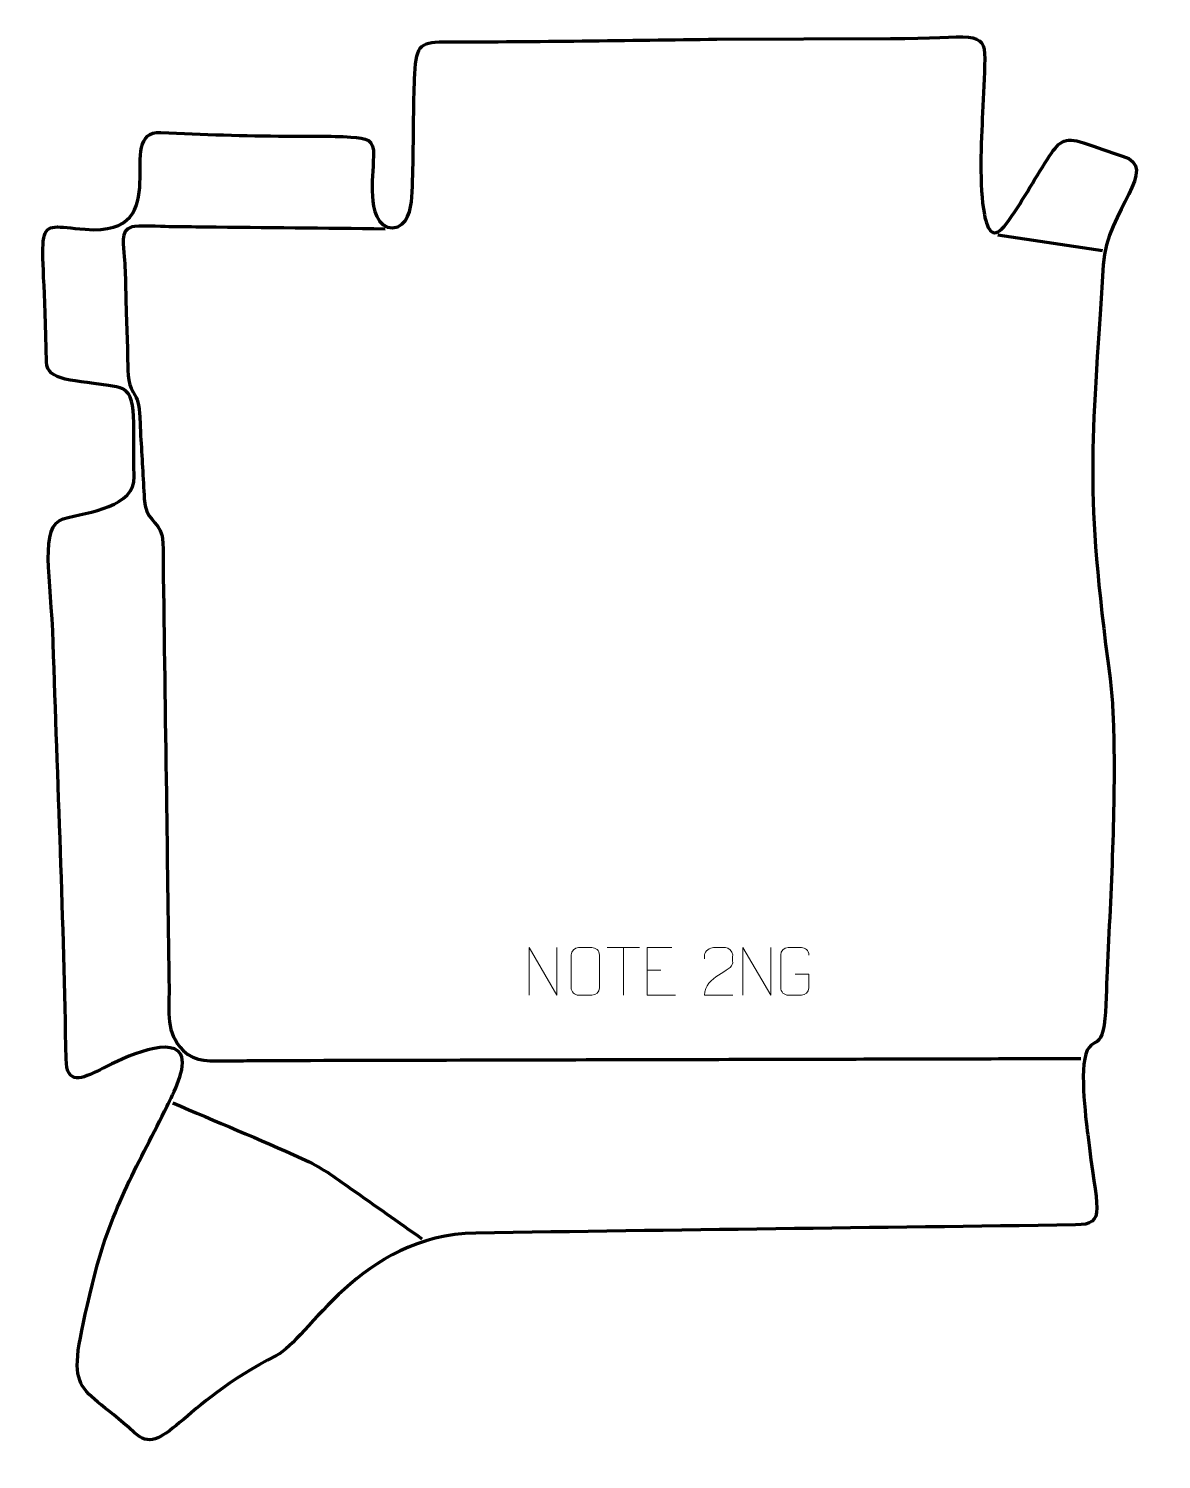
# Model space of a CAD drawing. Header units: millimetres. Extents: x -630 to -35, y -59 to 693.
import ezdxf

# ---------------------------------------------------------------- set-up
doc = ezdxf.new("R2010")
doc.units = ezdxf.units.MM
doc.header["$MEASUREMENT"] = 0
doc.layers.add('layer 2', color=7, linetype='Continuous')
doc.layers.add('layer 3', color=7, linetype='Continuous')

msp = doc.modelspace()

# ---------------------------------------------------------------- linework, layer by layer
at = {"layer": 'layer 2', "color": 142, "lineweight": 158}
for points, knots in [([(-443.0124, 587.5307), (-474.5116, 587.8642), (-506.0108, 588.1977), (-537.51, 588.5312), (-537.51, 588.5312), (-543.8735, 588.5985), (-550.237, 588.6659), (-556.6005, 588.7333), (-556.6005, 588.7333), (-560.7019, 588.7842), (-572.9824, 589.5083), (-576.0292, 588.6375), (-576.0292, 588.6375), (-582.3691, 586.8255), (-580.3453, 578.2505), (-579.9486, 573.0855), (-579.9486, 573.0855), (-579.1878, 563.1777), (-579.1992, 552.5233), (-578.8613, 542.5173), (-578.8613, 542.5173), (-578.6433, 536.1951), (-578.4253, 529.8728), (-578.2073, 523.5506), (-578.2073, 523.5506), (-578.058, 518.3403), (-578.4722, 508.2811), (-576.2891, 503.8502), (-576.2891, 503.8502), (-573.3321, 497.8485), (-572.4033, 498.1406), (-571.8727, 490.6321), (-571.8727, 490.6321), (-571.5996, 486.7674), (-571.5342, 482.8352), (-571.3164, 478.9533), (-571.3164, 478.9533), (-570.6477, 467.8723), (-570.0135, 456.824), (-569.4043, 445.7399), (-569.4043, 445.7399), (-568.7995, 434.7369), (-562.3303, 434.3635), (-560.0372, 426.4319), (-560.0372, 426.4319), (-559.2076, 423.5622), (-559.4592, 408.9621), (-559.4115, 404.8273), (-559.4115, 404.8273), (-558.9457, 364.4322), (-558.2733, 324.0398), (-557.7184, 283.646), (-557.7184, 283.646), (-557.2823, 251.841), (-556.8462, 220.0361), (-556.4101, 188.2312), (-556.4101, 188.2312), (-556.4161, 176.381), (-558.2316, 165.2118), (-548.9672, 155.9571), (-548.9672, 155.9571), (-542.8311, 149.8276), (-533.7682, 150.4832), (-525.7316, 150.5204), (-525.7316, 150.5204), (-521.2154, 150.5412), (-516.7113, 150.7058), (-512.1985, 150.7571), (-512.1985, 150.7571), (-510.9419, 150.7671), (-509.6859, 150.7734), (-508.4294, 150.7777), (-508.4294, 150.7777), (-502.0763, 150.7932), (-495.7232, 150.8087), (-489.3701, 150.8242), (-489.3701, 150.8242), (-451.2515, 150.9171), (-413.1329, 151.0101), (-375.0142, 151.103), (-375.0142, 151.103), (-317.8363, 151.2424), (-260.6584, 151.3818), (-203.4804, 151.5212), (-203.4804, 151.5212), (-161.55, 151.6234), (-119.6195, 151.7257), (-77.689, 151.8279)], [0, 0, 0, 0, 0.04347826, 0.04347826, 0.04347826, 0.04347826, 0.08695652, 0.08695652, 0.08695652, 0.08695652, 0.13043478, 0.13043478, 0.13043478, 0.13043478, 0.17391304, 0.17391304, 0.17391304, 0.17391304, 0.2173913, 0.2173913, 0.2173913, 0.2173913, 0.26086957, 0.26086957, 0.26086957, 0.26086957, 0.30434783, 0.30434783, 0.30434783, 0.30434783, 0.34782609, 0.34782609, 0.34782609, 0.34782609, 0.39130435, 0.39130435, 0.39130435, 0.39130435, 0.43478261, 0.43478261, 0.43478261, 0.43478261, 0.47826087, 0.47826087, 0.47826087, 0.47826087, 0.52173913, 0.52173913, 0.52173913, 0.52173913, 0.56521739, 0.56521739, 0.56521739, 0.56521739, 0.60869565, 0.60869565, 0.60869565, 0.60869565, 0.65217391, 0.65217391, 0.65217391, 0.65217391, 0.69565217, 0.69565217, 0.69565217, 0.69565217, 0.73913043, 0.73913043, 0.73913043, 0.73913043, 0.7826087, 0.7826087, 0.7826087, 0.7826087, 0.82608696, 0.82608696, 0.82608696, 0.82608696, 0.86956522, 0.86956522, 0.86956522, 0.86956522, 0.91304348, 0.91304348, 0.91304348, 0.91304348, 1, 1, 1, 1]), ([(-554.4686, 128.5611), (-531.9334, 118.8185), (-508.951, 109.4117), (-486.6279, 99.2756), (-486.6279, 99.2756), (-476.2457, 94.5614), (-470.0357, 89.9225), (-460.9157, 83.4143), (-460.9157, 83.4143), (-448.4878, 74.6452), (-436.06, 65.8762), (-423.6321, 57.1071)], [0, 0, 0, 0, 0.25, 0.25, 0.25, 0.25, 0.5, 0.5, 0.5, 0.5, 1, 1, 1, 1])]:
    msp.add_open_spline(points, degree=3, knots=knots, dxfattribs=at)
msp.add_open_spline([(-66.3113, 576.0874), (-66.3113, 576.0874), (-121.2786, 584.2895), (-121.2786, 584.2895)], degree=3, dxfattribs=at)
at = {"layer": 'layer 3', "color": 242, "lineweight": 158}
msp.add_open_spline([(-268.8809, 687.2357), (-315.248, 686.7988), (-363.7661, 685.7439), (-409.5664, 685.9135), (-409.5664, 685.9135), (-424.3328, 685.9654), (-426.4463, 684.9081), (-427.3628, 668.985), (-427.3628, 668.985), (-428.1339, 655.5861), (-427.9113, 641.3039), (-428.2058, 627.8035), (-428.2058, 627.8035), (-428.3733, 620.1281), (-428.44, 611.8372), (-428.928, 604.2269), (-428.928, 604.2269), (-429.3166, 598.1662), (-431.2511, 588.5421), (-439.0128, 588.2022), (-439.0128, 588.2022), (-447.1555, 587.8455), (-449.3457, 598.6181), (-449.6519, 604.7121), (-449.6519, 604.7121), (-450.0443, 612.5187), (-449.3321, 618.397), (-449.0414, 625.9159), (-449.0414, 625.9159), (-448.7027, 634.674), (-452.6497, 635.2954), (-460.9217, 635.8533), (-460.9217, 635.8533), (-471.716, 636.5812), (-483.953, 636.2203), (-494.8622, 636.3119), (-494.8622, 636.3119), (-516.8618, 636.4966), (-538.7103, 637.1966), (-560.6856, 638.2976), (-560.6856, 638.2976), (-586.4694, 639.6131), (-550.9339, 583.3133), (-600.5346, 587.3898), (-600.5346, 587.3898), (-630.1295, 589.8221), (-621.91, 596.0753), (-620.7365, 517.679), (-620.7365, 517.679), (-620.5824, 507.3869), (-606.8438, 508.489), (-583.98, 504.6246), (-583.98, 504.6246), (-572.4722, 502.6796), (-575.4704, 489.0938), (-574.737, 457.4466), (-574.737, 457.4466), (-574.3693, 441.5798), (-598.0821, 438.9982), (-612.0095, 435.2367), (-612.0095, 435.2367), (-624.6854, 431.8132), (-618.336, 404.6282), (-617.2405, 370.1298), (-617.2405, 370.1298), (-614.9599, 298.3091), (-611.5376, 222.7146), (-610.4937, 151.6359), (-610.4937, 151.6359), (-610.0263, 137.3135), (-602.2421, 141.1575), (-592.6101, 145.9382), (-592.6101, 145.9382), (-585.0516, 149.7065), (-556.1862, 164.6734), (-550.2979, 153.9091), (-550.2979, 153.9091), (-546.6835, 147.3015), (-554.4373, 132.9709), (-557.48, 126.7355), (-557.48, 126.7355), (-564.298, 112.588), (-571.923, 98.8951), (-578.5554, 84.6371), (-578.5554, 84.6371), (-585.3553, 69.9501), (-591.0706, 55.3819), (-595.0443, 39.6609), (-595.0443, 39.6609), (-612.0634, -29.0107), (-606.9321, -14.9972), (-574.6127, -44.7679), (-574.6127, -44.7679), (-559.4005, -58.7805), (-551.401, -30.1335), (-499.9455, -4.1852), (-499.9455, -4.1852), (-483.7084, 4.0029), (-456.0547, 59.1103), (-395.3715, 60.085), (-395.3715, 60.085), (-290.3795, 61.7714), (-185.4487, 62.9179), (-80.4835, 64.386), (-80.4835, 64.386), (-63.7992, 64.6194), (-69.5065, 72.1794), (-74.1036, 111.9521), (-74.1036, 111.9521), (-74.9877, 119.7891), (-79.2189, 150.9581), (-73.3739, 157.6552), (-73.3739, 157.6552), (-70.3315, 161.1411), (-67.6908, 159.4704), (-65.9347, 166.7873), (-65.9347, 166.7873), (-64.4952, 172.7852), (-64.3931, 187.1285), (-64.0733, 194.0934), (-64.0733, 194.0934), (-62.1448, 236.0917), (-59.4994, 279.6536), (-60.4619, 321.6065), (-60.4619, 321.6065), (-60.6882, 331.472), (-61.1244, 341.608), (-62.3839, 351.3987), (-62.3839, 351.3987), (-75.7241, 452.8157), (-72.13, 469.4053), (-65.9372, 568.7849), (-65.9372, 568.7849), (-64.1409, 597.6107), (-35.427, 619.7144), (-55.8406, 625.8307), (-55.8406, 625.8307), (-62.9037, 627.9755), (-69.3507, 630.4921), (-76.2516, 632.786), (-76.2516, 632.786), (-86.7709, 636.2826), (-89.2584, 633.327), (-95.2401, 624.2657), (-95.2401, 624.2657), (-102.3847, 613.3274), (-109.051, 600.7914), (-116.779, 590.4033), (-116.779, 590.4033), (-123.5044, 581.3628), (-126.6646, 586.3006), (-128.3681, 595.2334), (-128.3681, 595.2334), (-131.1948, 610.0557), (-130.0397, 633.1099), (-129.3093, 648.6792), (-129.3093, 648.6792), (-128.9121, 658.0282), (-128.2707, 667.5984), (-128.143, 676.933), (-128.143, 676.933), (-127.9793, 692.8054), (-134.7548, 687.6843), (-177.7046, 687.5651), (-177.7046, 687.5651), (-177.7046, 687.5651), (-268.8809, 687.2357), (-268.8809, 687.2357)], degree=3, knots=[0, 0, 0, 0, 0.02325581, 0.02325581, 0.02325581, 0.02325581, 0.04651163, 0.04651163, 0.04651163, 0.04651163, 0.06976744, 0.06976744, 0.06976744, 0.06976744, 0.09302326, 0.09302326, 0.09302326, 0.09302326, 0.11627907, 0.11627907, 0.11627907, 0.11627907, 0.13953488, 0.13953488, 0.13953488, 0.13953488, 0.1627907, 0.1627907, 0.1627907, 0.1627907, 0.18604651, 0.18604651, 0.18604651, 0.18604651, 0.20930233, 0.20930233, 0.20930233, 0.20930233, 0.23255814, 0.23255814, 0.23255814, 0.23255814, 0.25581395, 0.25581395, 0.25581395, 0.25581395, 0.27906977, 0.27906977, 0.27906977, 0.27906977, 0.30232558, 0.30232558, 0.30232558, 0.30232558, 0.3255814, 0.3255814, 0.3255814, 0.3255814, 0.34883721, 0.34883721, 0.34883721, 0.34883721, 0.37209302, 0.37209302, 0.37209302, 0.37209302, 0.39534884, 0.39534884, 0.39534884, 0.39534884, 0.41860465, 0.41860465, 0.41860465, 0.41860465, 0.44186047, 0.44186047, 0.44186047, 0.44186047, 0.46511628, 0.46511628, 0.46511628, 0.46511628, 0.48837209, 0.48837209, 0.48837209, 0.48837209, 0.51162791, 0.51162791, 0.51162791, 0.51162791, 0.53488372, 0.53488372, 0.53488372, 0.53488372, 0.55813953, 0.55813953, 0.55813953, 0.55813953, 0.58139535, 0.58139535, 0.58139535, 0.58139535, 0.60465116, 0.60465116, 0.60465116, 0.60465116, 0.62790698, 0.62790698, 0.62790698, 0.62790698, 0.65116279, 0.65116279, 0.65116279, 0.65116279, 0.6744186, 0.6744186, 0.6744186, 0.6744186, 0.69767442, 0.69767442, 0.69767442, 0.69767442, 0.72093023, 0.72093023, 0.72093023, 0.72093023, 0.74418605, 0.74418605, 0.74418605, 0.74418605, 0.76744186, 0.76744186, 0.76744186, 0.76744186, 0.79069767, 0.79069767, 0.79069767, 0.79069767, 0.81395349, 0.81395349, 0.81395349, 0.81395349, 0.8372093, 0.8372093, 0.8372093, 0.8372093, 0.86046512, 0.86046512, 0.86046512, 0.86046512, 0.88372093, 0.88372093, 0.88372093, 0.88372093, 0.90697674, 0.90697674, 0.90697674, 0.90697674, 0.93023256, 0.93023256, 0.93023256, 0.93023256, 0.95348837, 0.95348837, 0.95348837, 0.95348837, 1, 1, 1, 1], dxfattribs=at)
at = {"layer": 'layer 3', "color": 250, "lineweight": 9}
for points, knots in [([(-367.4235, 185.1033), (-367.4235, 185.1033), (-367.4235, 210.0568), (-367.4235, 210.0568), (-367.4235, 210.0568), (-367.4235, 210.0568), (-352.7687, 185.1033), (-352.7687, 185.1033), (-352.7687, 185.1033), (-352.7687, 185.1033), (-352.7687, 210.0568), (-352.7687, 210.0568)], [0, 0, 0, 0, 0.25, 0.25, 0.25, 0.25, 0.5, 0.5, 0.5, 0.5, 1, 1, 1, 1]), ([(-341.3925, 210.0526), (-339.0668, 210.0526), (-336.7407, 210.0526), (-334.4146, 210.0526), (-334.4146, 210.0526), (-332.468, 210.0882), (-330.4766, 208.5966), (-330.4499, 206.159), (-330.4499, 206.159), (-330.4503, 200.4121), (-330.4503, 194.6648), (-330.4499, 188.9171), (-330.4499, 188.9171), (-330.5897, 186.5937), (-332.2669, 185.1141), (-334.4146, 185.1033), (-334.4146, 185.1033), (-336.7465, 185.1037), (-339.0784, 185.1037), (-341.4099, 185.1033), (-341.4099, 185.1033), (-343.3349, 184.9979), (-345.307, 186.8824), (-345.2958, 188.8997), (-345.2958, 188.8997), (-345.2955, 194.6698), (-345.2955, 200.4395), (-345.2958, 206.2088), (-345.2958, 206.2088), (-345.2916, 208.3469), (-343.5449, 210.0661), (-341.3925, 210.0526)], [0, 0, 0, 0, 0.11111111, 0.11111111, 0.11111111, 0.11111111, 0.22222222, 0.22222222, 0.22222222, 0.22222222, 0.33333333, 0.33333333, 0.33333333, 0.33333333, 0.44444444, 0.44444444, 0.44444444, 0.44444444, 0.55555556, 0.55555556, 0.55555556, 0.55555556, 0.66666667, 0.66666667, 0.66666667, 0.66666667, 0.77777778, 0.77777778, 0.77777778, 0.77777778, 1, 1, 1, 1]), ([(-292.4319, 210.0529), (-292.4319, 210.0529), (-305.3058, 210.0529), (-305.3058, 210.0529), (-305.3058, 210.0529), (-305.3058, 210.0529), (-305.3058, 185.0993), (-305.3058, 185.0993), (-305.3058, 185.0993), (-305.3058, 185.0993), (-290.44, 185.0993), (-290.44, 185.0993)], [0, 0, 0, 0, 0.25, 0.25, 0.25, 0.25, 0.5, 0.5, 0.5, 0.5, 1, 1, 1, 1]), ([(-260.5014, 185.089), (-265.4158, 185.0893), (-270.3302, 185.0893), (-275.2443, 185.089), (-275.2443, 185.089), (-275.2443, 195.0213), (-260.5933, 197.6625), (-260.5014, 201.9728), (-260.5014, 201.9728), (-260.5017, 203.3969), (-260.5017, 204.8206), (-260.5014, 206.2439), (-260.5014, 206.2439), (-260.5183, 208.321), (-262.6411, 210.0458), (-264.3121, 210.0631), (-264.3121, 210.0631), (-266.3853, 210.0627), (-268.4582, 210.0627), (-270.5306, 210.0631), (-270.5306, 210.0631), (-272.3527, 210.0796), (-275.1774, 208.2875), (-275.2443, 206.1939), (-275.2443, 206.1939), (-275.2443, 206.1939), (-275.2443, 204.1391), (-275.2443, 204.1391)], [0, 0, 0, 0, 0.125, 0.125, 0.125, 0.125, 0.25, 0.25, 0.25, 0.25, 0.375, 0.375, 0.375, 0.375, 0.5, 0.5, 0.5, 0.5, 0.625, 0.625, 0.625, 0.625, 0.75, 0.75, 0.75, 0.75, 1, 1, 1, 1]), ([(-255.2003, 185.0994), (-255.2003, 185.0994), (-255.2003, 210.0529), (-255.2003, 210.0529), (-255.2003, 210.0529), (-255.2003, 210.0529), (-240.5455, 185.0994), (-240.5455, 185.0994), (-240.5455, 185.0994), (-240.5455, 185.0994), (-240.5455, 210.0529), (-240.5455, 210.0529)], [0, 0, 0, 0, 0.25, 0.25, 0.25, 0.25, 0.5, 0.5, 0.5, 0.5, 1, 1, 1, 1]), ([(-227.618, 196.0851), (-227.618, 196.0851), (-220.4499, 196.0851), (-220.4499, 196.0851), (-220.4499, 196.0851), (-220.4499, 196.0851), (-220.4499, 188.917), (-220.4499, 188.917), (-220.4499, 188.917), (-220.5896, 186.5936), (-222.2668, 185.114), (-224.4146, 185.1032), (-224.4146, 185.1032), (-226.7464, 185.1036), (-229.0784, 185.1036), (-231.4099, 185.1032), (-231.4099, 185.1032), (-233.3348, 184.9978), (-235.307, 186.8823), (-235.2958, 188.8996), (-235.2958, 188.8996), (-235.2954, 194.6697), (-235.2954, 200.4394), (-235.2958, 206.2087), (-235.2958, 206.2087), (-235.2916, 208.3468), (-233.5448, 210.066), (-231.3925, 210.0526), (-231.3925, 210.0526), (-229.0668, 210.0526), (-226.7407, 210.0526), (-224.4146, 210.0526), (-224.4146, 210.0526), (-222.4679, 210.088), (-220.4765, 208.5965), (-220.4499, 206.1588)], [0, 0, 0, 0, 0.1, 0.1, 0.1, 0.1, 0.2, 0.2, 0.2, 0.2, 0.3, 0.3, 0.3, 0.3, 0.4, 0.4, 0.4, 0.4, 0.5, 0.5, 0.5, 0.5, 0.6, 0.6, 0.6, 0.6, 0.7, 0.7, 0.7, 0.7, 0.8, 0.8, 0.8, 0.8, 1, 1, 1, 1])]:
    msp.add_open_spline(points, degree=3, knots=knots, dxfattribs=at)
for points in [[(-326.3665, 210.0294), (-326.3665, 210.0294), (-309.3793, 210.0294), (-309.3793, 210.0294)], [(-317.8727, 185.0994), (-317.8727, 185.0994), (-317.8727, 210.0529), (-317.8727, 210.0529)], [(-305.3058, 198.1732), (-305.3058, 198.1732), (-298.1377, 198.1732), (-298.1377, 198.1732)]]:
    msp.add_open_spline(points, degree=3, dxfattribs=at)

doc.saveas('drawing.dxf')
